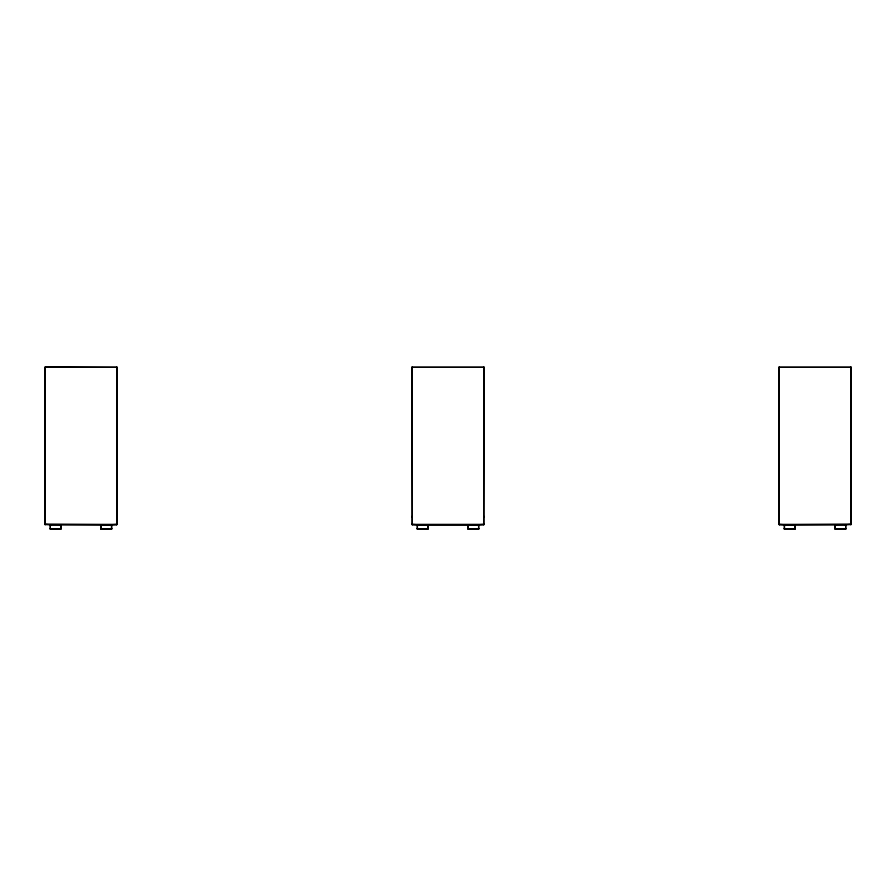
<?xml version="1.0" encoding="UTF-8"?>
<svg xmlns="http://www.w3.org/2000/svg" width="896" height="896" viewBox="0 0 896 896"><rect width="100%" height="100%" fill="white"/><g stroke="black" fill="none" stroke-linecap="round" stroke-linejoin="round"><path stroke-width="1.34" d="M44.8 517.317L44.8 516.488M411.846 517.317L411.846 516.488M50.691 524.81L44.8 524.418L44.8 367.282L117.096 367.326M45.192 374.797L44.8 375.211L44.8 374.438M111.205 524.81L117.096 524.373L44.8 524.373L116.704 524.765M411.846 367.326L484.154 367.326M411.846 375.189L411.846 374.438M484.154 374.438L484.154 375.189M484.154 516.488L484.154 517.261M478.251 524.81L484.154 524.373L411.846 524.373L417.749 524.81M778.904 367.326L851.2 367.282L851.2 524.418L845.309 524.81M850.808 374.83L851.2 374.382M851.2 516.488L851.2 517.261M50.322 529.11L50.322 524.765L50.322 529.11L60.838 529.11L60.838 524.765L60.838 529.11M101.058 529.11L101.058 524.765L101.058 529.11L111.574 529.11L111.574 524.765L111.574 529.11M417.368 529.11L417.368 524.765L417.368 529.11L427.885 529.11L427.885 524.765L427.885 529.11M468.115 529.11L468.115 524.765L468.115 529.11L478.632 529.11L478.632 524.765L478.632 529.11M784.426 529.11L784.426 524.765L784.426 529.11L794.942 529.11L794.942 524.765L794.942 529.11M835.162 529.11L835.162 524.765L835.162 529.11L845.678 529.11L845.678 524.765L845.678 529.11M412.25 524.418L411.846 367.282L484.154 367.282L483.75 524.418M412.25 524.765L483.75 524.765M779.296 524.765L851.2 524.373L778.904 524.373L784.795 524.81M60.323 524.81L100.195 524.81M427.37 524.81L468.63 524.81M795.805 524.81L835.677 524.81M49.93 525.134L61.23 525.134M100.666 525.134L111.966 525.134M416.976 525.134L428.288 525.134M467.712 525.134L479.024 525.134M784.034 525.134L795.334 525.134M834.77 525.134L846.07 525.134M49.93 528.741L61.23 528.741M100.666 528.741L111.966 528.741M416.976 528.741L428.288 528.741M467.712 528.741L479.024 528.741M784.034 528.741L795.334 528.741M834.77 528.741L846.07 528.741M850.808 524.81L850.808 366.89L851.2 367.326L778.904 367.282L778.904 524.418M779.296 366.89L779.296 524.81M483.75 366.89L483.75 524.81M412.25 366.89L412.25 524.81M117.096 524.418L117.096 367.282L45.192 366.934L45.192 524.81M116.704 366.89L116.704 524.81"/></g></svg>
